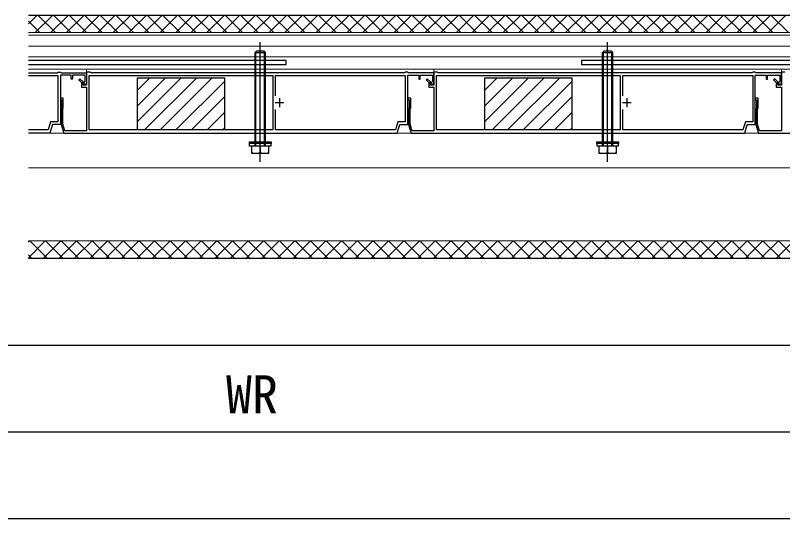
# Model space of a CAD drawing. Units: millimetres, scale not verified. Extents: x -1312 to 1312, y -1960 to 1949.
# Drawn here: x 374 to 815.8, y 687.5 to 977.4 of the extents above; entities that cross this region are included whole.
import ezdxf
from ezdxf.enums import TextEntityAlignment as Align

# ---------------------------------------------------------------- set-up
doc = ezdxf.new("R2010")
doc.units = ezdxf.units.MM
doc.header["$LTSCALE"] = 8
for name, color, linetype in [('0-2_YKK_11', 7, 'Continuous'), ('0-4_YKK_13', 4, 'Continuous'), ('0-5_YKK_D', 6, 'Continuous'), ('0-7_YSS_K', 3, 'Continuous')]:
    doc.layers.add(name, color=color, linetype=linetype)
doc.layers.add('0-3_YKK_12', color=2, linetype='Continuous', lineweight=18)
doc.styles.add('ＭＳ ゴシック', font='')
doc.styles.get('ＭＳ ゴシック').set_extended_font_data('MS Gothic')

msp = doc.modelspace()

# ---------------------------------------------------------------- linework, layer by layer
at = {"layer": '0-2_YKK_11'}
for p, q in [((526, 929.587), (526, 924.587)), ((726, 929.587), (726, 924.587)), ((528.5, 927.087), (523.5, 927.087)), ((728.5, 927.087), (723.5, 927.087))]:
    msp.add_line(p, q, dxfattribs=at)
for points in [[(381.5, 944.287), (398.2, 944.287), (398.5, 944.587), (400, 944.587), (400.3, 944.287), (415, 944.287), (415, 938.387)], [(413.982, 939.156), (414.2, 939.445), (414.2, 942.887), (407, 942.887), (407, 940.587), (406.2, 940.587), (406.2, 942.887), (400, 942.887), (400, 914.587), (395.4, 914.587), (393.9, 909.587), (381.5, 909.587)], [(381.5, 942.787), (398.5, 942.787), (398.5, 916.087), (394.284, 916.087), (392.874, 911.387), (381.5, 911.387)], [(615, 938.387), (615, 944.287), (600.3, 944.287), (600, 944.587), (598.5, 944.587), (598.2, 944.287), (417.3, 944.287), (417, 944.587), (415, 944.587), (415, 937.087), (413, 937.087), (413, 939.087), (411.183, 940.904), (410.476, 940.197), (412, 938.672), (412, 936.087), (415, 936.087), (415, 910.787), (402.48, 910.787), (401.3, 914.719), (401.3, 923.587), (401.6, 923.887), (401.6, 929.587), (400, 929.587), (400, 928.787), (400.7, 928.787), (400.7, 923.887), (400.4, 923.587), (400.4, 914.587), (401.9, 909.587)], [(401.9, 909.587), (593.9, 909.587), (595.4, 914.587), (600, 914.587), (600, 942.887), (606.2, 942.887), (606.2, 940.587), (607, 940.587), (607, 942.887), (614.2, 942.887), (614.2, 939.445), (613.982, 939.156)], [(523.7, 931.08), (523.7, 942.787), (598.5, 942.787), (598.5, 916.087), (594.284, 916.087), (592.874, 911.387), (523.7, 911.387), (523.7, 923.093)], [(815, 938.387), (815, 944.287), (800.3, 944.287), (800, 944.587), (798.5, 944.587), (798.2, 944.287), (617.3, 944.287), (617, 944.587), (615, 944.587), (615, 937.087), (613, 937.087), (613, 939.087), (611.183, 940.904), (610.476, 940.197), (612, 938.672), (612, 936.087), (615, 936.087), (615, 910.787), (602.48, 910.787), (601.3, 914.719), (601.3, 923.587), (601.6, 923.887), (601.6, 929.587), (600, 929.587), (600, 928.787), (600.7, 928.787), (600.7, 923.887), (600.4, 923.587), (600.4, 914.587), (601.9, 909.587)], [(601.9, 909.587), (793.9, 909.587), (795.4, 914.587), (800, 914.587), (800, 942.887), (806.2, 942.887), (806.2, 940.587), (807, 940.587), (807, 942.887), (814.2, 942.887), (814.2, 939.445), (813.982, 939.156)], [(723.7, 931.08), (723.7, 942.787), (798.5, 942.787), (798.5, 916.087), (794.284, 916.087), (792.874, 911.387), (723.7, 911.387), (723.7, 923.093)], [(817, 944.587), (815, 944.587), (815, 937.087), (813, 937.087), (813, 939.087), (811.183, 940.904), (810.476, 940.197), (812, 938.672), (812, 936.087), (815, 936.087), (815, 910.787), (802.48, 910.787), (801.3, 914.719), (801.3, 923.587), (801.6, 923.887), (801.6, 929.587), (800, 929.587), (800, 928.787), (800.7, 928.787), (800.7, 923.887), (800.4, 923.587), (800.4, 914.587), (801.9, 909.587)], [(801.9, 909.587), (993.9, 909.587), (995.4, 914.587), (1000, 914.587), (1000, 942.887), (1006.2, 942.887), (1006.2, 940.587), (1007, 940.587), (1007, 942.887), (1014.2, 942.887), (1014.2, 939.445), (1013.982, 939.156)]]:
    msp.add_lwpolyline(points, dxfattribs=at)
for points in [[(416.5, 942.787), (522.2, 942.787), (522.2, 911.387), (416.5, 911.387)], [(616.5, 942.787), (722.2, 942.787), (722.2, 911.387), (616.5, 911.387)]]:
    msp.add_lwpolyline(points, close=True, dxfattribs=at)
for centre, start, end in [((414.2, 938.387), 105.82662, 0), ((614.2, 938.387), 105.82664, 360), ((814.2, 938.387), 105.82664, 360)]:
    msp.add_arc(centre, 0.8, start, end, dxfattribs=at)
at = {"layer": '0-3_YKK_12'}
for p, q in [((381.5, 967.489), (1050, 967.489)), ((381.5, 965.916), (1050, 965.916)), ((381.5, 959.561), (1050, 959.561)), ((381.5, 953.489), (1050, 953.489)), ((381.5, 946.387), (1050, 946.387)), ((415, 943.787), (415, 946.387)), ((615, 946.387), (615, 943.787)), ((815, 943.787), (815, 946.387)), ((381.5, 909.587), (1050, 909.587)), ((381.5, 889.487), (1049.635, 889.487)), ((381.5, 847.487), (1050, 847.487))]:
    msp.add_line(p, q, dxfattribs=at)
at = {"layer": '0-4_YKK_13'}
for p, q in [((515, 942.787), (515, 961.987)), ((715, 942.787), (715, 961.987)), ((512, 955.987), (518, 955.987)), ((512.54, 942.787), (512.54, 956.527)), ((517.46, 942.787), (517.46, 956.527)), ((712, 955.987), (718, 955.987)), ((712.54, 942.787), (712.54, 956.527)), ((717.46, 942.787), (717.46, 956.527)), ((444.35, 934.252), (451.485, 941.387)), ((444.35, 925.271), (460.465, 941.387)), ((444.35, 916.291), (469.446, 941.387)), ((448.426, 911.387), (478.426, 941.387)), ((457.406, 911.387), (487.406, 941.387)), ((512, 911.387), (512, 942.787)), ((512.54, 911.387), (512.54, 942.787)), ((515, 911.387), (515, 942.787)), ((517.46, 911.387), (517.46, 942.787)), ((518, 911.387), (518, 942.787)), ((644.35, 934.252), (651.485, 941.387)), ((644.35, 925.271), (660.465, 941.387)), ((644.35, 916.291), (669.446, 941.387)), ((648.426, 911.387), (678.426, 941.387)), ((657.406, 911.387), (687.406, 941.387)), ((712, 911.387), (712, 942.787)), ((712.54, 911.387), (712.54, 942.787)), ((715, 911.387), (715, 942.787)), ((717.46, 911.387), (717.46, 942.787)), ((718, 911.387), (718, 942.787)), ((466.386, 911.387), (494.35, 939.35)), ((666.386, 911.387), (694.35, 939.35)), ((475.367, 911.387), (494.35, 930.37)), ((675.367, 911.387), (694.35, 930.37)), ((484.347, 911.387), (494.35, 921.39)), ((684.347, 911.387), (694.35, 921.39)), ((493.327, 911.387), (494.35, 912.41)), ((512, 901.987), (512, 911.387)), ((512.54, 901.987), (512.54, 911.387)), ((515, 892.987), (515, 911.387)), ((517.46, 901.987), (517.46, 911.387)), ((518, 901.987), (518, 911.387)), ((693.327, 911.387), (694.35, 912.41)), ((712, 901.987), (712, 911.387)), ((712.54, 901.987), (712.54, 911.387)), ((715, 892.987), (715, 911.387)), ((717.46, 901.987), (717.46, 911.387)), ((718, 901.987), (718, 911.387)), ((515, 901.987), (515, 898.42)), ((521.1, 903.487), (521.1, 901.987)), ((715, 901.987), (715, 898.42)), ((721.1, 903.487), (721.1, 901.987))]:
    msp.add_line(p, q, dxfattribs=at)
for points in [[(512, 942.787), (512, 955.987), (513, 956.987), (517, 956.987)], [(518, 942.787), (518, 955.987), (517, 956.987)], [(712, 942.787), (712, 955.987), (713, 956.987), (717, 956.987)], [(718, 942.787), (718, 955.987), (717, 956.987)], [(381.5, 948.989), (530, 948.989), (530, 951.289), (381.5, 951.289)], [(521.1, 901.987), (508.9, 901.987), (508.9, 903.487)], [(721.1, 901.987), (708.9, 901.987), (708.9, 903.487)]]:
    msp.add_lwpolyline(points, dxfattribs=at)
for points in [[(700, 948.989), (930, 948.989), (930, 951.289), (700, 951.289)], [(444.35, 941.387), (494.35, 941.387), (494.35, 911.387), (444.35, 911.387)], [(644.35, 941.387), (694.35, 941.387), (694.35, 911.387), (644.35, 911.387)], [(521.25, 903.487), (508.75, 903.487), (508.75, 904.487), (521.25, 904.487)], [(520, 901.987), (510, 901.987), (510, 897.987), (520, 897.987)], [(721.25, 903.487), (708.75, 903.487), (708.75, 904.487), (721.25, 904.487)], [(720, 901.987), (710, 901.987), (710, 897.987), (720, 897.987)]]:
    msp.add_lwpolyline(points, close=True, dxfattribs=at)
for centre in [(512.5, 905.42), (517.5, 905.42), (712.5, 905.42), (717.5, 905.42)]:
    msp.add_arc(centre, 7.433, 250.34714, 289.65286, dxfattribs=at)
at = {"layer": '0-5_YKK_D'}
for p, q in [((-1000, 787.487), (1000, 787.487)), ((0, 737.487), (1050, 737.487)), ((-1050, 687.487), (1050, 687.487))]:
    msp.add_line(p, q, dxfattribs=at)
at = {"layer": '0-7_YSS_K'}
for p, q in [((381.5, 972.489), (386.397, 977.385)), ((385.48, 967.489), (395.377, 977.385)), ((397.051, 967.489), (387.154, 977.385)), ((394.46, 967.489), (404.357, 977.385)), ((406.031, 967.489), (396.135, 977.385)), ((403.441, 967.489), (413.338, 977.385)), ((415.012, 967.489), (405.115, 977.385)), ((412.421, 967.489), (422.318, 977.385)), ((423.992, 967.489), (414.095, 977.385)), ((421.401, 967.489), (431.298, 977.385)), ((432.972, 967.489), (423.075, 977.385)), ((430.382, 967.489), (440.278, 977.385)), ((441.952, 967.489), (432.056, 977.385)), ((439.362, 967.489), (449.259, 977.385)), ((450.933, 967.489), (441.036, 977.385)), ((448.342, 967.489), (458.239, 977.385)), ((459.913, 967.489), (450.016, 977.385)), ((457.322, 967.489), (467.219, 977.385)), ((468.893, 967.489), (458.996, 977.385)), ((466.303, 967.489), (476.199, 977.385)), ((477.873, 967.489), (467.977, 977.385)), ((475.283, 967.489), (485.18, 977.385)), ((486.854, 967.489), (476.957, 977.385)), ((484.263, 967.489), (494.16, 977.385)), ((495.834, 967.489), (485.937, 977.385)), ((493.243, 967.489), (503.14, 977.385)), ((504.814, 967.489), (494.917, 977.385)), ((502.224, 967.489), (512.12, 977.385)), ((513.794, 967.489), (503.898, 977.385)), ((511.204, 967.489), (521.101, 977.385)), ((522.775, 967.489), (512.878, 977.385)), ((520.184, 967.489), (530.081, 977.385)), ((531.755, 967.489), (521.858, 977.385)), ((529.164, 967.489), (539.061, 977.385)), ((540.735, 967.489), (530.838, 977.385)), ((538.145, 967.489), (548.041, 977.385)), ((549.715, 967.489), (539.819, 977.385)), ((547.125, 967.489), (557.022, 977.385)), ((558.696, 967.489), (548.799, 977.385)), ((556.105, 967.489), (566.002, 977.385)), ((567.676, 967.489), (557.779, 977.385)), ((565.085, 967.489), (574.982, 977.385)), ((576.656, 967.489), (566.759, 977.385)), ((574.066, 967.489), (583.962, 977.385)), ((585.636, 967.489), (575.74, 977.385)), ((583.046, 967.489), (592.943, 977.385)), ((594.617, 967.489), (584.72, 977.385)), ((592.026, 967.489), (601.923, 977.385)), ((603.597, 967.489), (593.7, 977.385)), ((601.006, 967.489), (610.903, 977.385)), ((612.577, 967.489), (602.68, 977.385)), ((609.987, 967.489), (619.883, 977.385)), ((621.557, 967.489), (611.661, 977.385)), ((618.967, 967.489), (628.864, 977.385)), ((630.538, 967.489), (620.641, 977.385)), ((627.947, 967.489), (637.844, 977.385)), ((639.518, 967.489), (629.621, 977.385)), ((636.927, 967.489), (646.824, 977.385)), ((648.498, 967.489), (638.601, 977.385)), ((645.908, 967.489), (655.804, 977.385)), ((657.478, 967.489), (647.582, 977.385)), ((654.888, 967.489), (664.785, 977.385)), ((666.459, 967.489), (656.562, 977.385)), ((663.868, 967.489), (673.765, 977.385)), ((675.439, 967.489), (665.542, 977.385)), ((672.848, 967.489), (682.745, 977.385)), ((684.419, 967.489), (674.522, 977.385)), ((681.829, 967.489), (691.725, 977.385)), ((693.4, 967.489), (683.503, 977.385)), ((690.809, 967.489), (700.706, 977.385)), ((702.38, 967.489), (692.483, 977.385)), ((699.789, 967.489), (709.686, 977.385)), ((711.36, 967.489), (701.463, 977.385)), ((708.769, 967.489), (718.666, 977.385)), ((720.34, 967.489), (710.444, 977.385)), ((717.75, 967.489), (727.646, 977.385)), ((729.321, 967.489), (719.424, 977.385)), ((726.73, 967.489), (736.627, 977.385)), ((738.301, 967.489), (728.404, 977.385)), ((735.71, 967.489), (745.607, 977.385)), ((747.281, 967.489), (737.384, 977.385)), ((744.69, 967.489), (754.587, 977.385)), ((756.261, 967.489), (746.365, 977.385)), ((753.671, 967.489), (763.568, 977.385)), ((765.242, 967.489), (755.345, 977.385)), ((762.651, 967.489), (772.548, 977.385)), ((774.222, 967.489), (764.325, 977.385)), ((771.631, 967.489), (781.528, 977.385)), ((783.202, 967.489), (773.305, 977.385)), ((780.611, 967.489), (790.508, 977.385)), ((792.182, 967.489), (782.286, 977.385)), ((789.592, 967.489), (799.489, 977.385)), ((801.163, 967.489), (791.266, 977.385)), ((798.572, 967.489), (808.469, 977.385)), ((810.143, 967.489), (800.246, 977.385)), ((807.552, 967.489), (817.449, 977.385)), ((819.123, 967.489), (809.226, 977.385)), ((388.071, 967.489), (381.5, 974.059)), ((381.5, 846.765), (382.222, 847.487)), ((381.5, 837.785), (391.202, 847.487)), ((392.349, 837.487), (382.349, 847.487)), ((390.182, 837.487), (400.182, 847.487)), ((401.329, 837.487), (391.329, 847.487)), ((399.162, 837.487), (409.162, 847.487)), ((410.31, 837.487), (400.31, 847.487)), ((408.143, 837.487), (418.143, 847.487)), ((419.29, 837.487), (409.29, 847.487)), ((417.123, 837.487), (427.123, 847.487)), ((428.27, 837.487), (418.27, 847.487)), ((426.103, 837.487), (436.103, 847.487)), ((437.25, 837.487), (427.25, 847.487)), ((435.083, 837.487), (445.083, 847.487)), ((446.231, 837.487), (436.231, 847.487)), ((444.064, 837.487), (454.064, 847.487)), ((455.211, 837.487), (445.211, 847.487)), ((453.044, 837.487), (463.044, 847.487)), ((464.191, 837.487), (454.191, 847.487)), ((462.024, 837.487), (472.024, 847.487)), ((473.171, 837.487), (463.171, 847.487)), ((471.004, 837.487), (481.004, 847.487)), ((482.152, 837.487), (472.152, 847.487)), ((479.985, 837.487), (489.985, 847.487)), ((491.132, 837.487), (481.132, 847.487)), ((488.965, 837.487), (498.965, 847.487)), ((500.112, 837.487), (490.112, 847.487)), ((497.945, 837.487), (507.945, 847.487)), ((509.092, 837.487), (499.092, 847.487)), ((506.925, 837.487), (516.925, 847.487)), ((518.073, 837.487), (508.073, 847.487)), ((515.906, 837.487), (525.906, 847.487)), ((527.053, 837.487), (517.053, 847.487)), ((524.886, 837.487), (534.886, 847.487)), ((536.033, 837.487), (526.033, 847.487)), ((533.866, 837.487), (543.866, 847.487)), ((545.013, 837.487), (535.013, 847.487)), ((542.847, 837.487), (552.847, 847.487)), ((553.994, 837.487), (543.994, 847.487)), ((551.827, 837.487), (561.827, 847.487)), ((562.974, 837.487), (552.974, 847.487)), ((560.807, 837.487), (570.807, 847.487)), ((571.954, 837.487), (561.954, 847.487)), ((569.787, 837.487), (579.787, 847.487)), ((580.935, 837.487), (570.935, 847.487)), ((578.768, 837.487), (588.768, 847.487)), ((589.915, 837.487), (579.915, 847.487)), ((587.748, 837.487), (597.748, 847.487)), ((598.895, 837.487), (588.895, 847.487)), ((596.728, 837.487), (606.728, 847.487)), ((607.875, 837.487), (597.875, 847.487)), ((605.708, 837.487), (615.708, 847.487)), ((616.856, 837.487), (606.856, 847.487)), ((614.689, 837.487), (624.689, 847.487)), ((625.836, 837.487), (615.836, 847.487)), ((623.669, 837.487), (633.669, 847.487)), ((634.816, 837.487), (624.816, 847.487)), ((632.649, 837.487), (642.649, 847.487)), ((643.796, 837.487), (633.796, 847.487)), ((641.629, 837.487), (651.629, 847.487)), ((652.777, 837.487), (642.777, 847.487)), ((650.61, 837.487), (660.61, 847.487)), ((661.757, 837.487), (651.757, 847.487)), ((659.59, 837.487), (669.59, 847.487)), ((670.737, 837.487), (660.737, 847.487)), ((668.57, 837.487), (678.57, 847.487)), ((679.717, 837.487), (669.717, 847.487)), ((677.55, 837.487), (687.55, 847.487)), ((688.698, 837.487), (678.698, 847.487)), ((686.531, 837.487), (696.531, 847.487)), ((697.678, 837.487), (687.678, 847.487)), ((695.511, 837.487), (705.511, 847.487)), ((706.658, 837.487), (696.658, 847.487)), ((704.491, 837.487), (714.491, 847.487)), ((715.638, 837.487), (705.638, 847.487)), ((713.471, 837.487), (723.471, 847.487)), ((724.619, 837.487), (714.619, 847.487)), ((722.452, 837.487), (732.452, 847.487)), ((733.599, 837.487), (723.599, 847.487)), ((731.432, 837.487), (741.432, 847.487)), ((742.579, 837.487), (732.579, 847.487)), ((740.412, 837.487), (750.412, 847.487)), ((751.559, 837.487), (741.559, 847.487)), ((749.392, 837.487), (759.392, 847.487)), ((760.54, 837.487), (750.54, 847.487)), ((758.373, 837.487), (768.373, 847.487)), ((769.52, 837.487), (759.52, 847.487)), ((767.353, 837.487), (777.353, 847.487)), ((778.5, 837.487), (768.5, 847.487)), ((776.333, 837.487), (786.333, 847.487)), ((787.48, 837.487), (777.48, 847.487)), ((785.313, 837.487), (795.313, 847.487)), ((796.461, 837.487), (786.461, 847.487)), ((794.294, 837.487), (804.294, 847.487)), ((805.441, 837.487), (795.441, 847.487)), ((803.274, 837.487), (813.274, 847.487)), ((814.421, 837.487), (804.421, 847.487)), ((812.254, 837.487), (822.254, 847.487)), ((823.401, 837.487), (813.401, 847.487)), ((383.369, 837.487), (381.5, 839.356))]:
    msp.add_line(p, q, dxfattribs=at)
msp.add_lwpolyline([(381.5, 837.487), (1061.8, 837.487), (1061.8, 977.385), (381.5, 977.385)], dxfattribs=at)

# ---------------------------------------------------------------- texts
at = {"layer": '0-5_YKK_D', "style": 'ＭＳ ゴシック'}
msp.add_text('WR', height=21.99, dxfattribs=at).set_placement((495.256, 741.487), align=Align.BOTTOM_LEFT)

doc.saveas('drawing.dxf')
